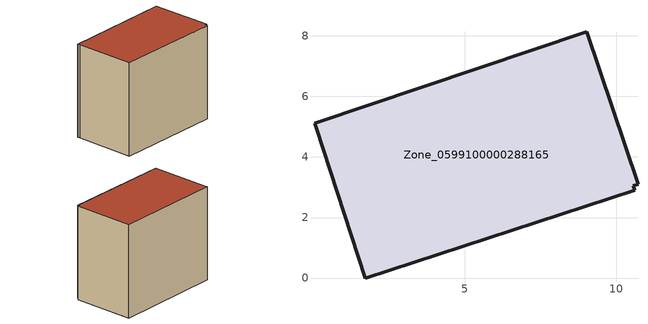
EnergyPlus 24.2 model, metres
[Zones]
Zone_0599100000288165
 floor ground (C_G): 10.6,2.9 1.71,0 0.09,4.96 0.03,5.11 9.03,8.13 10.72,3.1 10.55,3.05 z0.37
 wall outside (C_F): 10.72,3.1 9.03,8.13 0.03,5.11 0.09,4.96 1.71,0 10.6,2.9 10.55,3.05 10.72,3.1 z0.37:8.5
 roof outside (C_R): 1.71,0 10.6,2.9 10.55,3.05 10.72,3.1 9.03,8.13 0.03,5.11 0.09,4.96 z8.5
[BUILDING]
Pand.0599100000288165: North Axis=0; Terrain=City; Loads Convergence Tolerance Value=0.04; Temperature Convergence Tolerance Value=0.4; Solar Distribution=FullExterior; Maximum Number of Warmup Days=25; Minimum Number of Warmup Days=1
[Site:Location]
Rotterdam.The.Hague.AP_ZH_NLD Design_Conditions: Latitude=51.96; Longitude=4.45; Time Zone=1; Elevation=-4.5
[SITE:GROUNDTEMPERATURE:BUILDINGSURFACE]
18, 18, 18, 18, 18, 18, 18, 18, 18, 18, 18, 18
[MATERIAL] Thermal Absorptance=0.9; Solar Absorptance=0.7; Visible Absorptance=0.7
Name | Roughness | Thickness | Conductivity | Density | Specific Heat
G.TI.1965-1974 | MediumSmooth | 0.15 | 0.882353 | 540 | 1210
F.TI.1965-1974 | Rough | 0.3 | 0.697674 | 1920 | 840
R.TI.1965-1974 | MediumRough | 0.2 | 0.232558 | 1500 | 1000
[CONSTRUCTION]
C_G: G.TI.1965-1974
C_F: F.TI.1965-1974
C_R: R.TI.1965-1974
[ZONE]
Zone_0599100000288165: Type=1; Multiplier=1; Ceiling Height=Autocalculate; Volume=Autocalculate; Floor Area=autocalculate; Part of Total Floor Area=Yes
[ZONEINFILTRATION:DESIGNFLOWRATE]
Infil_Zone_0599100000288165: Zone or ZoneList or Space or SpaceList=Zone_0599100000288165; Schedule=AlwaysOn; Design Flow Rate Calculation Method=Flow/Area; Flow Rate per Floor Area=0.003; Constant Term Coefficient=1; Temperature Term Coefficient=0; Velocity Term Coefficient=0; Velocity Squared Term Coefficient=0
[HVACTEMPLATE:ZONE:IDEALLOADSAIRSYSTEM]
Zone_0599100000288165: Maximum Heating Supply Air Temperature=50; Minimum Cooling Supply Air Temperature=13; Maximum Heating Supply Air Humidity Ratio=0.0156; Minimum Cooling Supply Air Humidity Ratio=0.0077; Heating Limit=NoLimit; Cooling Limit=NoLimit; Dehumidification Control Type=ConstantSensibleHeatRatio; Cooling Sensible Heat Ratio=0.7; Dehumidification Setpoint=60; Humidification Control Type=None; Humidification Setpoint=30; Outdoor Air Method=None; Outdoor Air Flow Rate per Person=0.00944; Outdoor Air Flow Rate per Zone Floor Area=0; Outdoor Air Flow Rate per Zone=0; Demand Controlled Ventilation Type=None; Outdoor Air Economizer Type=NoEconomizer; Heat Recovery Type=None; Sensible Heat Recovery Effectiveness=0.7; Latent Heat Recovery Effectiveness=0.65
[ZONECONTROL:THERMOSTAT]
ThermostatControl_Zone_0599100000288165: Zone or ZoneList=Zone_0599100000288165; Control Type Schedule=DualSetpointControlType; Control 1=Thermostat_Zone_0599100000288165; Temperature Difference Between Cutout And Setpoint=0
[THERMOSTATSETPOINT:DUALSETPOINT]
Thermostat_Zone_0599100000288165: Heating Setpoint Temperature Schedule=HeatingSetpoint_Zone_0599100000288165; Cooling Setpoint Temperature Schedule=CoolingSetpoint_Zone_0599100000288165
[SCHEDULE:COMPACT]
HeatingSetpoint_Zone_0599100000288165: Through: 12/31, For: AllDays, Until: 24:00, 21
CoolingSetpoint_Zone_0599100000288165: Through: 12/31, For: AllDays, Until: 24:00, 24
DualSetpointControlType: Through: 12/31, For: AllDays, Until: 24:00, 4
AlwaysOn: Through: 12/31, For: AllDays, Until: 24:00, 1
